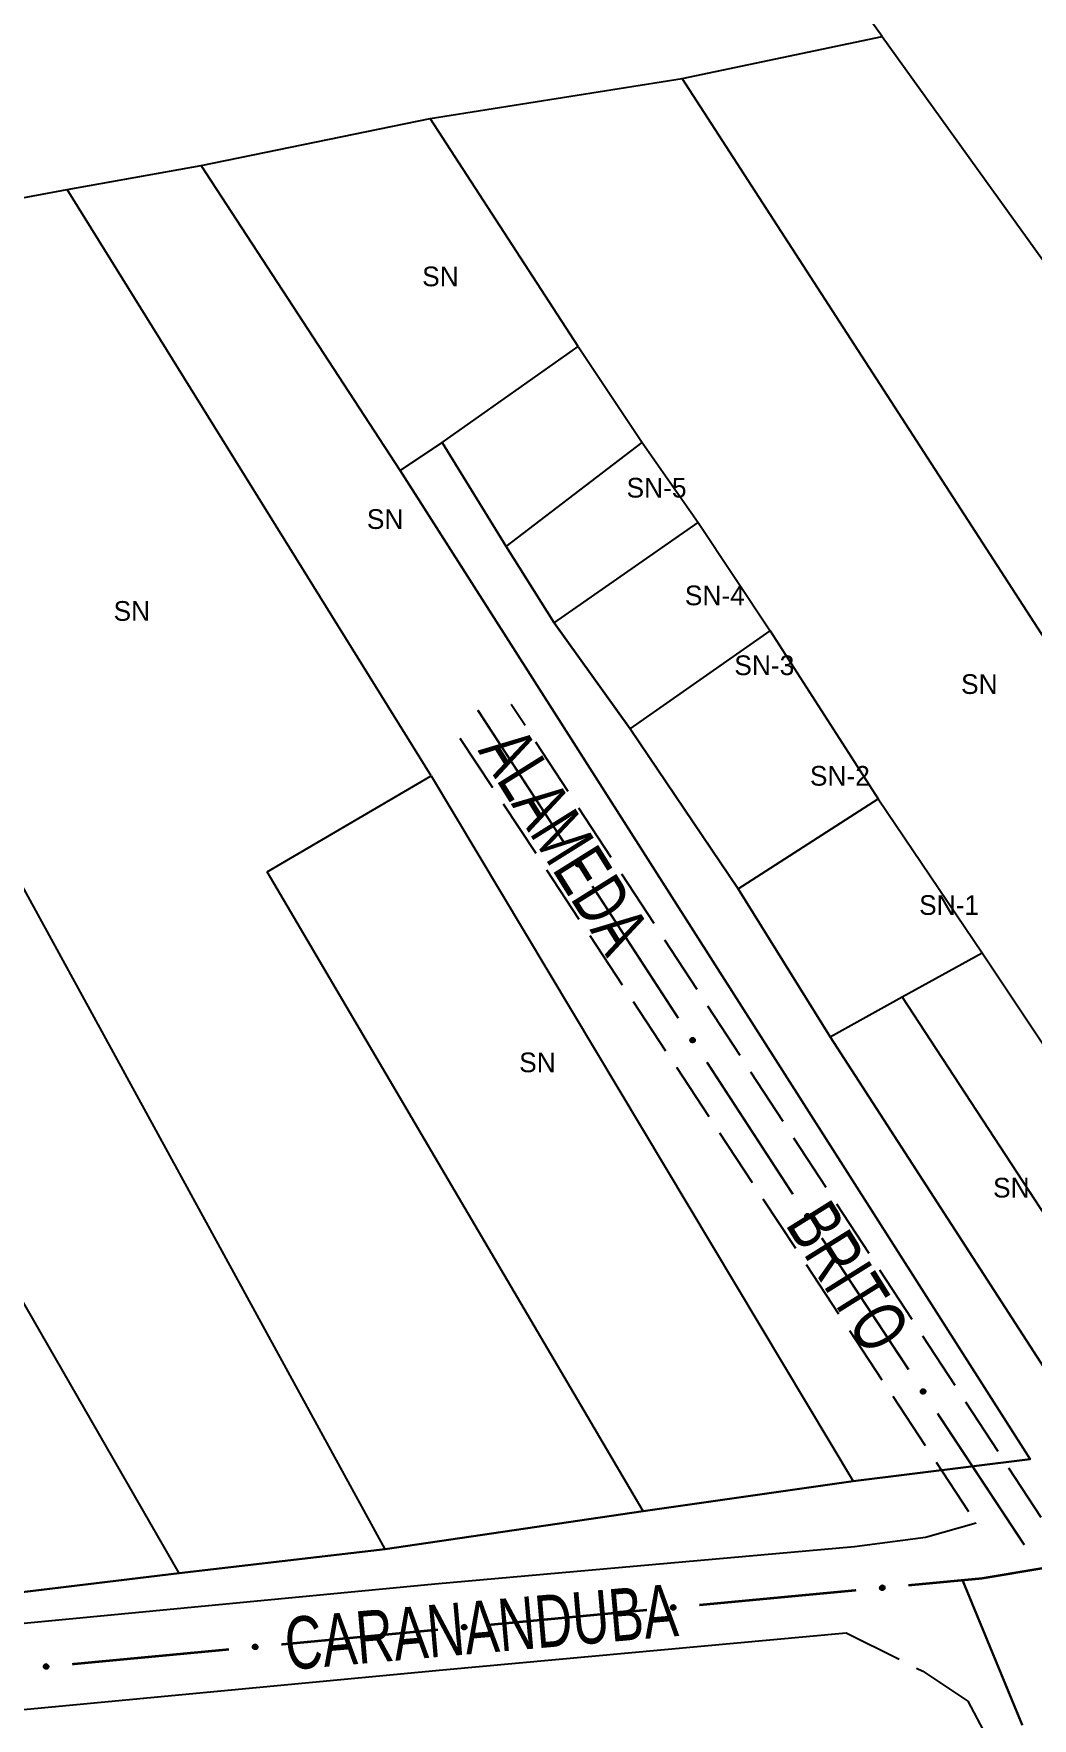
# Model space of a CAD drawing. Extents: x 207981 to 210201, y 4876477 to 4878908.
# Drawn here: x 209088.5 to 209164.6, y 4877420 to 4877548.3 of the extents above; entities that cross this region are included whole.
import ezdxf
from ezdxf.enums import TextEntityAlignment as Align

# ---------------------------------------------------------------- set-up
doc = ezdxf.new("R2010")
doc.units = 0
doc.header["$LTSCALE"] = 1.5
doc.header["$MEASUREMENT"] = 0
doc.linetypes.add('TRACO_11', pattern=[8, 3, -1, 3, -1])
doc.linetypes.add('TRACO_25', pattern=[8, 3, -1, 1, -1, 1, -1])
for name, color, linetype in [('CD_MALHA_LOTES', 7, 'CONTINUOUS'), ('RU-QUADRA', 210, 'CONTINUOUS'), ('SV-EIXO-ROD-ESTR', 7, 'CONTINUOUS'), ('SV-EIXO-RUA-N-PAV', 6, 'CONTINUOUS'), ('SV-EIXO-RUA-PAV', 20, 'CONTINUOUS'), ('SV-EST-MUNIC-PAV', 20, 'CONTINUOUS'), ('SV-RUA-NAO-PAV', 7, 'CONTINUOUS'), ('SV-RUA-PAVIM', 7, 'CONTINUOUS'), ('SV-TXT-ROD-EST', 7, 'CONTINUOUS'), ('SV-TXT-RUA-PAV', 7, 'CONTINUOUS'), ('Th_NmrPort', 1, 'CONTINUOUS')]:
    doc.layers.add(name, color=color, linetype=linetype)
doc.styles.add('ARIAL', font='ARIAL.SHX')

msp = doc.modelspace()

# ---------------------------------------------------------------- linework, layer by layer
at = {"layer": 'CD_MALHA_LOTES', "linetype": 'Continuous', "flags": 128}
for points in [[(209153.14, 4877548.07), (209115.96, 4877599.57)], [(209137.91, 4877544.87), (209153.14, 4877548.07)], [(209153.14, 4877548.07), (209220.65, 4877454.2)], [(209118.71, 4877541.82), (209137.91, 4877544.87)], [(209200.53, 4877448.11), (209137.91, 4877544.87)], [(209101.26, 4877538.24), (209118.71, 4877541.82)], [(209129.98, 4877524.45), (209118.71, 4877541.82)], [(209091.05, 4877536.41), (209101.26, 4877538.24)], [(209116.42, 4877515), (209101.26, 4877538.24)], [(209061.57, 4877530.92), (209091.05, 4877536.41)], [(209118.78, 4877491.76), (209091.05, 4877536.41)], [(209115.28, 4877432.87), (209061.57, 4877530.92)], [(209119.62, 4877517.13), (209129.98, 4877524.45)], [(209129.98, 4877524.45), (209134.86, 4877517.13)], [(209119.62, 4877517.13), (209116.42, 4877515)], [(209124.5, 4877509.21), (209119.62, 4877517.13)], [(209124.5, 4877509.21), (209134.86, 4877517.13)], [(209134.86, 4877517.13), (209139.13, 4877511.04)], [(209116.42, 4877515), (209164.42, 4877439.73)], [(209128.15, 4877503.42), (209139.13, 4877511.04)], [(209139.13, 4877511.04), (209144.61, 4877502.81)], [(209128.15, 4877503.42), (209124.5, 4877509.21)], [(209133.94, 4877495.34), (209128.15, 4877503.42)], [(209133.94, 4877495.34), (209144.61, 4877502.81)], [(209144.61, 4877502.81), (209152.84, 4877490.01)], [(209142.17, 4877483.15), (209133.94, 4877495.34)], [(209106.29, 4877484.45), (209118.78, 4877491.76)], [(209118.78, 4877491.76), (209150.93, 4877438.05)], [(209142.17, 4877483.15), (209152.84, 4877490.01)], [(209152.84, 4877490.01), (209160.76, 4877478.28)], [(209134.93, 4877435.77), (209106.29, 4877484.45)], [(209149.18, 4877471.88), (209142.17, 4877483.15)], [(209154.67, 4877474.93), (209160.76, 4877478.28)], [(209160.76, 4877478.28), (209184.53, 4877442.62)], [(209099.58, 4877431.04), (209072.92, 4877477.29)], [(209149.18, 4877471.88), (209154.67, 4877474.93)], [(209176.61, 4877441.4), (209154.67, 4877474.93)], [(209169.3, 4877440.79), (209149.18, 4877471.88)], [(209164.42, 4877439.73), (209150.93, 4877438.05)], [(209150.93, 4877438.05), (209134.93, 4877435.77)], [(209134.93, 4877435.77), (209115.28, 4877432.87)], [(209115.28, 4877432.87), (209099.58, 4877431.04)], [(209099.58, 4877431.04), (209079.39, 4877428.6)]]:
    msp.add_lwpolyline(points, dxfattribs=at)
at = {"layer": 'RU-QUADRA', "linetype": 'Continuous', "flags": 128}
msp.add_lwpolyline([(209079.394652, 4877428.604651), (209099.584181, 4877431.042631), (209115.278683, 4877432.871117), (209134.934904, 4877435.766219), (209150.934153, 4877438.051826), (209164.419235, 4877439.727938), (209116.42, 4877515), (209119.62, 4877517.13), (209124.5, 4877509.21), (209128.15, 4877503.42), (209133.94, 4877495.34), (209142.17, 4877483.15), (209149.18, 4877471.88), (209169.297598, 4877440.792277)], dxfattribs=at)
at = {"layer": 'SV-EIXO-ROD-ESTR', "const_width": 0.18}
for points in [[(209167.024814, 4877431.695197), (209161.107952, 4877430.699837)], [(209160.755946, 4877430.640622), (209155.137802, 4877430.111043)], [(209161.107952, 4877430.699837), (209160.755946, 4877430.640622)], [(209151.155456, 4877429.735657), (209139.208415, 4877428.609502)], [(209135.226068, 4877428.234116), (209123.279028, 4877427.107961)], [(209119.296681, 4877426.732576), (209107.349641, 4877425.60642)], [(209103.367294, 4877425.231035), (209092.41584, 4877424.198725)], [(209091.80533, 4877424.141178), (209091.420161, 4877424.105882)], [(209092.41584, 4877424.198725), (209091.80533, 4877424.141178)]]:
    msp.add_lwpolyline(points, dxfattribs=at)
at = {"layer": 'SV-EIXO-ROD-ESTR'}
for points in [[(209153.300006, 4877429.827239), (209153.269358, 4877429.789125), (209153.235223, 4877429.762634), (209153.200394, 4877429.748734), (209153.166413, 4877429.744477), (209153.131159, 4877429.744036), (209153.095518, 4877429.751434), (209153.057778, 4877429.768407), (209153.019328, 4877429.798883), (209152.99449, 4877429.835635), (209152.979036, 4877429.869052), (209152.972556, 4877429.904229), (209152.972702, 4877429.938484), (209152.98161, 4877429.975252), (209152.999185, 4877430.013329), (209153.030765, 4877430.05125), (209153.064408, 4877430.076991), (209153.09845, 4877430.089551), (209153.133855, 4877430.095842), (209153.169853, 4877430.09586), (209153.204797, 4877430.088397), (209153.243103, 4877430.070633), (209153.280118, 4877430.038967), (209153.306175, 4877430.005706), (209153.31921, 4877429.97185), (209153.324618, 4877429.936853), (209153.32549, 4877429.901498), (209153.319545, 4877429.865361), (209153.300006, 4877429.827239)], [(209137.370619, 4877428.325698), (209137.339971, 4877428.287584), (209137.305836, 4877428.261094), (209137.271007, 4877428.247194), (209137.237026, 4877428.242936), (209137.201772, 4877428.242495), (209137.16613, 4877428.249893), (209137.128391, 4877428.266866), (209137.089941, 4877428.297343), (209137.065103, 4877428.334094), (209137.049648, 4877428.367511), (209137.043169, 4877428.402688), (209137.043315, 4877428.436943), (209137.052223, 4877428.473711), (209137.069797, 4877428.511789), (209137.101378, 4877428.54971), (209137.135021, 4877428.575451), (209137.169062, 4877428.588011), (209137.204468, 4877428.594301), (209137.240465, 4877428.594319), (209137.27541, 4877428.586856), (209137.313716, 4877428.569092), (209137.350731, 4877428.537426), (209137.376788, 4877428.504165), (209137.389823, 4877428.470309), (209137.395231, 4877428.435312), (209137.396102, 4877428.399958), (209137.390158, 4877428.36382), (209137.370619, 4877428.325698)], [(209121.441232, 4877426.824157), (209121.410583, 4877426.786043), (209121.376449, 4877426.759553), (209121.34162, 4877426.745653), (209121.307639, 4877426.741395), (209121.272385, 4877426.740955), (209121.236743, 4877426.748352), (209121.199004, 4877426.765326), (209121.160554, 4877426.795802), (209121.135716, 4877426.832553), (209121.120261, 4877426.86597), (209121.113781, 4877426.901147), (209121.113927, 4877426.935402), (209121.122836, 4877426.97217), (209121.14041, 4877427.010248), (209121.171991, 4877427.048169), (209121.205634, 4877427.07391), (209121.239675, 4877427.08647), (209121.275081, 4877427.09276), (209121.311078, 4877427.092779), (209121.346023, 4877427.085315), (209121.384329, 4877427.067551), (209121.421344, 4877427.035885), (209121.447401, 4877427.002624), (209121.460435, 4877426.968768), (209121.465844, 4877426.933771), (209121.466715, 4877426.898417), (209121.46077, 4877426.862279), (209121.441232, 4877426.824157)], [(209105.511845, 4877425.322617), (209105.481196, 4877425.284502), (209105.447062, 4877425.258012), (209105.412232, 4877425.244112), (209105.378252, 4877425.239854), (209105.342998, 4877425.239414), (209105.307356, 4877425.246812), (209105.269617, 4877425.263785), (209105.231167, 4877425.294261), (209105.206328, 4877425.331012), (209105.190874, 4877425.364429), (209105.184394, 4877425.399606), (209105.18454, 4877425.433861), (209105.193449, 4877425.47063), (209105.211023, 4877425.508707), (209105.242604, 4877425.546628), (209105.276247, 4877425.572369), (209105.310288, 4877425.584929), (209105.345694, 4877425.591219), (209105.381691, 4877425.591238), (209105.416636, 4877425.583774), (209105.454942, 4877425.566011), (209105.491957, 4877425.534345), (209105.518013, 4877425.501083), (209105.531048, 4877425.467227), (209105.536456, 4877425.43223), (209105.537328, 4877425.396876), (209105.531383, 4877425.360738), (209105.511845, 4877425.322617)], [(209089.581632, 4877423.826861), (209089.550885, 4877423.788827), (209089.516681, 4877423.762425), (209089.481816, 4877423.748616), (209089.447825, 4877423.744447), (209089.412569, 4877423.744098), (209089.376947, 4877423.751589), (209089.339252, 4877423.76866), (209089.300882, 4877423.799236), (209089.276139, 4877423.836052), (209089.260771, 4877423.869509), (209089.254383, 4877423.904703), (209089.254618, 4877423.938957), (209089.263623, 4877423.975702), (209089.281296, 4877424.013734), (209089.312975, 4877424.051572), (209089.346685, 4877424.077226), (209089.380759, 4877424.089697), (209089.416181, 4877424.095895), (209089.452178, 4877424.09582), (209089.487103, 4877424.088266), (209089.525363, 4877424.070403), (209089.562295, 4877424.03864), (209089.588265, 4877424.005311), (209089.601212, 4877423.971421), (209089.606529, 4877423.93641), (209089.607309, 4877423.901054), (209089.60127, 4877423.864932), (209089.581632, 4877423.826861)]]:
    msp.add_lwpolyline(points, close=True, dxfattribs=at)
for points in [[(209153.243103, 4877430.070633), (209152.999185, 4877430.013329)], [(209153.218691, 4877430.076629), (209153.022655, 4877430.03348)], [(209153.204797, 4877430.088397), (209153.030765, 4877430.05125)], [(209153.183064, 4877430.091088), (209153.053928, 4877430.06521)], [(209153.169853, 4877430.09586), (209153.064408, 4877430.076991)], [(209153.31921, 4877429.97185), (209152.972556, 4877429.904229)], [(209153.306175, 4877430.005706), (209152.972702, 4877429.938484)], [(209153.309165, 4877429.989218), (209152.975586, 4877429.922139)], [(209153.319287, 4877429.954537), (209152.977301, 4877429.889407)], [(209153.324618, 4877429.936853), (209152.979036, 4877429.869052)], [(209153.280118, 4877430.038967), (209152.98161, 4877429.975252)], [(209153.290892, 4877430.02313), (209152.981766, 4877429.958356)], [(209153.321386, 4877429.917729), (209152.991883, 4877429.851035)], [(209153.257932, 4877430.052917), (209152.99338, 4877429.995086)], [(209153.32549, 4877429.901498), (209152.99449, 4877429.835635)], [(209153.317795, 4877429.883127), (209153.011514, 4877429.81725)], [(209153.319545, 4877429.865361), (209153.019328, 4877429.798883)], [(209153.30877, 4877429.848012), (209153.041886, 4877429.785849)], [(209153.300006, 4877429.827239), (209153.057778, 4877429.768407)], [(209153.282468, 4877429.807156), (209153.083971, 4877429.761034)], [(209153.269358, 4877429.789125), (209153.095518, 4877429.751434)], [(209153.249964, 4877429.77394), (209153.122059, 4877429.749548)], [(209153.235223, 4877429.762634), (209153.131159, 4877429.744036)], [(209137.389823, 4877428.470309), (209137.043169, 4877428.402688)], [(209137.376788, 4877428.504165), (209137.043315, 4877428.436943)], [(209137.379778, 4877428.487677), (209137.046199, 4877428.420598)], [(209137.3899, 4877428.452996), (209137.047914, 4877428.387866)], [(209137.395231, 4877428.435312), (209137.049648, 4877428.367511)], [(209137.350731, 4877428.537426), (209137.052223, 4877428.473711)], [(209137.361505, 4877428.521589), (209137.052379, 4877428.456815)], [(209137.391999, 4877428.416188), (209137.062496, 4877428.349494)], [(209137.328544, 4877428.551376), (209137.063993, 4877428.493545)], [(209137.396102, 4877428.399958), (209137.065103, 4877428.334094)], [(209137.313716, 4877428.569092), (209137.069797, 4877428.511789)], [(209137.388408, 4877428.381586), (209137.082127, 4877428.31571)], [(209137.390158, 4877428.36382), (209137.089941, 4877428.297343)], [(209137.289304, 4877428.575088), (209137.093268, 4877428.531939)], [(209137.27541, 4877428.586856), (209137.101378, 4877428.54971)], [(209137.379382, 4877428.346471), (209137.112498, 4877428.284308)], [(209137.253677, 4877428.589548), (209137.124541, 4877428.563669)], [(209137.370619, 4877428.325698), (209137.128391, 4877428.266866)], [(209137.240465, 4877428.594319), (209137.135021, 4877428.575451)], [(209137.353081, 4877428.305615), (209137.154584, 4877428.259493)], [(209137.339971, 4877428.287584), (209137.16613, 4877428.249893)], [(209137.320577, 4877428.272399), (209137.192672, 4877428.248007)], [(209137.305836, 4877428.261094), (209137.201772, 4877428.242495)], [(209121.460435, 4877426.968768), (209121.113781, 4877426.901147)], [(209121.447401, 4877427.002624), (209121.113927, 4877426.935402)], [(209121.450391, 4877426.986136), (209121.116812, 4877426.919057)], [(209121.460513, 4877426.951455), (209121.118527, 4877426.886325)], [(209121.465844, 4877426.933771), (209121.120261, 4877426.86597)], [(209121.421344, 4877427.035885), (209121.122836, 4877426.97217)], [(209121.432118, 4877427.020048), (209121.122992, 4877426.955275)], [(209121.462612, 4877426.914648), (209121.133108, 4877426.847953)], [(209121.399157, 4877427.049835), (209121.134606, 4877426.992004)], [(209121.466715, 4877426.898417), (209121.135716, 4877426.832553)], [(209121.384329, 4877427.067551), (209121.14041, 4877427.010248)], [(209121.45902, 4877426.880045), (209121.15274, 4877426.814169)], [(209121.46077, 4877426.862279), (209121.160554, 4877426.795802)], [(209121.359917, 4877427.073548), (209121.163881, 4877427.030399)], [(209121.346023, 4877427.085315), (209121.171991, 4877427.048169)], [(209121.449995, 4877426.84493), (209121.183111, 4877426.782767)], [(209121.324289, 4877427.088007), (209121.195154, 4877427.062128)], [(209121.441232, 4877426.824157), (209121.199004, 4877426.765326)], [(209121.311078, 4877427.092779), (209121.205634, 4877427.07391)], [(209121.423694, 4877426.804075), (209121.225197, 4877426.757952)], [(209121.410583, 4877426.786043), (209121.236743, 4877426.748352)], [(209121.39119, 4877426.770858), (209121.263285, 4877426.746466)], [(209121.376449, 4877426.759553), (209121.272385, 4877426.740955)], [(209105.531048, 4877425.467227), (209105.184394, 4877425.399606)], [(209105.518013, 4877425.501083), (209105.18454, 4877425.433861)], [(209105.521003, 4877425.484595), (209105.187425, 4877425.417516)], [(209105.531125, 4877425.449914), (209105.18914, 4877425.384784)], [(209105.536456, 4877425.43223), (209105.190874, 4877425.364429)], [(209105.491957, 4877425.534345), (209105.193449, 4877425.47063)], [(209105.50273, 4877425.518507), (209105.193605, 4877425.453734)], [(209105.533224, 4877425.413107), (209105.203721, 4877425.346412)], [(209105.46977, 4877425.548294), (209105.205219, 4877425.490463)], [(209105.537328, 4877425.396876), (209105.206328, 4877425.331012)], [(209105.454942, 4877425.566011), (209105.211023, 4877425.508707)], [(209105.529633, 4877425.378504), (209105.223353, 4877425.312628)], [(209105.531383, 4877425.360738), (209105.231167, 4877425.294261)], [(209105.43053, 4877425.572007), (209105.234493, 4877425.528858)], [(209105.416636, 4877425.583774), (209105.242604, 4877425.546628)], [(209105.520608, 4877425.343389), (209105.253724, 4877425.281226)], [(209105.394902, 4877425.586466), (209105.265767, 4877425.560588)], [(209105.511845, 4877425.322617), (209105.269617, 4877425.263785)], [(209105.381691, 4877425.591238), (209105.276247, 4877425.572369)], [(209105.494307, 4877425.302534), (209105.29581, 4877425.256412)], [(209105.481196, 4877425.284502), (209105.307356, 4877425.246812)], [(209105.461803, 4877425.269317), (209105.333898, 4877425.244926)], [(209105.447062, 4877425.258012), (209105.342998, 4877425.239414)], [(209089.601212, 4877423.971421), (209089.254383, 4877423.904703)], [(209089.588265, 4877424.005311), (209089.254618, 4877423.938957)], [(209089.591212, 4877423.988815), (209089.25746, 4877423.922605)], [(209089.601244, 4877423.954108), (209089.25909, 4877423.889868)], [(209089.606529, 4877423.93641), (209089.260771, 4877423.869509)], [(209089.562295, 4877424.03864), (209089.263623, 4877423.975702)], [(209089.573028, 4877424.022775), (209089.263735, 4877423.958806)], [(209089.603247, 4877423.917296), (209089.273572, 4877423.851459)], [(209089.540145, 4877424.052648), (209089.275444, 4877423.995505)], [(209089.607309, 4877423.901054), (209089.276139, 4877423.836052)], [(209089.525363, 4877424.070403), (209089.281296, 4877424.013734)], [(209089.599566, 4877423.882702), (209089.293115, 4877423.817623)], [(209089.60127, 4877423.864932), (209089.300882, 4877423.799236)], [(209089.500966, 4877424.076462), (209089.304818, 4877424.033823)], [(209089.487103, 4877424.088266), (209089.312975, 4877424.051572)], [(209089.59045, 4877423.847611), (209089.323405, 4877423.786143)], [(209089.465377, 4877424.091014), (209089.336174, 4877424.065472)], [(209089.581632, 4877423.826861), (209089.339252, 4877423.76866)], [(209089.452178, 4877424.09582), (209089.346685, 4877424.077226)], [(209089.564042, 4877423.806824), (209089.365426, 4877423.761219)], [(209089.550885, 4877423.788827), (209089.376947, 4877423.751589)], [(209089.531452, 4877423.773692), (209089.403484, 4877423.749634)], [(209089.516681, 4877423.762425), (209089.412569, 4877423.744098)]]:
    msp.add_lwpolyline(points, dxfattribs=at)
at = {"layer": 'SV-EIXO-RUA-N-PAV', "const_width": 0.18}
for points in [[(209159.243499, 4877430.544702), (209163.056808, 4877421.300316)], [(209163.056808, 4877421.300316), (209163.321815, 4877420.657875)], [(209163.321815, 4877420.657875), (209163.821854, 4877419.452425)]]:
    msp.add_lwpolyline(points, dxfattribs=at)
at = {"layer": 'SV-EIXO-RUA-PAV', "const_width": 0.18}
for points in [[(209122.324455, 4877496.765392), (209128.872533, 4877486.709415)], [(209131.055226, 4877483.357423), (209137.603304, 4877473.301446)], [(209139.785997, 4877469.949453), (209145.788401, 4877460.731474)], [(209145.788401, 4877460.731474), (209146.061552, 4877460.311993)], [(209146.061552, 4877460.311993), (209146.336713, 4877459.895206)], [(209148.540533, 4877456.557066), (209155.151994, 4877446.542647)], [(209157.355814, 4877443.204508), (209163.967275, 4877433.190089)]]:
    msp.add_lwpolyline(points, dxfattribs=at)
at = {"layer": 'SV-EIXO-RUA-PAV'}
for points in [[(209129.977724, 4877485.213891), (209130.025715, 4877485.20446), (209130.065032, 4877485.186542), (209130.093523, 4877485.162158), (209130.113081, 4877485.134047), (209130.129851, 4877485.103033), (209130.13986, 4877485.068035), (209130.142365, 4877485.02673), (209130.133242, 4877484.978523), (209130.112239, 4877484.939453), (209130.089829, 4877484.910241), (209130.06169, 4877484.888159), (209130.031289, 4877484.872373), (209129.994591, 4877484.863179), (209129.952708, 4877484.861049), (209129.904455, 4877484.871395), (209129.86603, 4877484.889226), (209129.839092, 4877484.913535), (209129.817071, 4877484.941964), (209129.80033, 4877484.973831), (209129.790703, 4877485.008243), (209129.788635, 4877485.050417), (209129.799477, 4877485.097907), (209129.816824, 4877485.136434), (209129.840748, 4877485.163707), (209129.869225, 4877485.184756), (209129.900127, 4877485.201954), (209129.934889, 4877485.21348), (209129.977724, 4877485.213891)], [(209138.708495, 4877471.805921), (209138.756486, 4877471.796491), (209138.795803, 4877471.778572), (209138.824294, 4877471.754189), (209138.843852, 4877471.726077), (209138.860622, 4877471.695064), (209138.870631, 4877471.660066), (209138.873135, 4877471.618761), (209138.864013, 4877471.570554), (209138.84301, 4877471.531483), (209138.820599, 4877471.502272), (209138.79246, 4877471.48019), (209138.76206, 4877471.464404), (209138.725362, 4877471.455209), (209138.683479, 4877471.45308), (209138.635226, 4877471.463426), (209138.596801, 4877471.481257), (209138.569863, 4877471.505565), (209138.547842, 4877471.533995), (209138.531101, 4877471.565862), (209138.521474, 4877471.600274), (209138.519406, 4877471.642447), (209138.530248, 4877471.689937), (209138.547595, 4877471.728465), (209138.571519, 4877471.755737), (209138.599996, 4877471.776787), (209138.630897, 4877471.793985), (209138.66566, 4877471.805511), (209138.708495, 4877471.805921)], [(209147.451327, 4877458.406692), (209147.499377, 4877458.397565), (209147.538806, 4877458.379895), (209147.56745, 4877458.355692), (209147.587186, 4877458.327704), (209147.604151, 4877458.296797), (209147.614381, 4877458.261863), (209147.617147, 4877458.220575), (209147.608329, 4877458.172311), (209147.587573, 4877458.133109), (209147.565347, 4877458.103757), (209147.537348, 4877458.081497), (209147.507048, 4877458.065519), (209147.470409, 4877458.056093), (209147.42854, 4877458.053699), (209147.380223, 4877458.06374), (209147.341686, 4877458.081328), (209147.314595, 4877458.105466), (209147.292395, 4877458.133756), (209147.275453, 4877458.165517), (209147.265609, 4877458.199867), (209147.263274, 4877458.242027), (209147.273817, 4877458.289584), (209147.29092, 4877458.32822), (209147.314671, 4877458.355644), (209147.343015, 4877458.376872), (209147.373807, 4877458.394265), (209147.408495, 4877458.406011), (209147.451327, 4877458.406692)], [(209156.266609, 4877445.054134), (209156.314658, 4877445.045006), (209156.354087, 4877445.027336), (209156.382732, 4877445.003133), (209156.402467, 4877444.975146), (209156.419433, 4877444.944239), (209156.429662, 4877444.909305), (209156.432428, 4877444.868017), (209156.42361, 4877444.819753), (209156.402854, 4877444.78055), (209156.380629, 4877444.751198), (209156.35263, 4877444.728939), (209156.322329, 4877444.712961), (209156.28569, 4877444.703535), (209156.243821, 4877444.701141), (209156.195504, 4877444.711182), (209156.156968, 4877444.72877), (209156.129876, 4877444.752908), (209156.107676, 4877444.781198), (209156.090734, 4877444.812959), (209156.08089, 4877444.847309), (209156.078555, 4877444.889468), (209156.089098, 4877444.937026), (209156.106201, 4877444.975662), (209156.129952, 4877445.003085), (209156.158296, 4877445.024314), (209156.189088, 4877445.041707), (209156.223777, 4877445.053452), (209156.266609, 4877445.054134)]]:
    msp.add_lwpolyline(points, close=True, dxfattribs=at)
for points in [[(209129.788635, 4877485.050417), (209129.952708, 4877484.861049)], [(209129.790703, 4877485.008243), (209129.904455, 4877484.871395)], [(209129.794668, 4877485.026013), (209129.923959, 4877484.87247)], [(209129.797433, 4877485.071779), (209129.971559, 4877484.864386)], [(209129.798417, 4877484.987747), (209129.881332, 4877484.88542)], [(209129.799477, 4877485.097907), (209129.994591, 4877484.863179)], [(209129.80033, 4877484.973831), (209129.86603, 4877484.889226)], [(209129.808496, 4877485.114805), (209130.00948, 4877484.871167)], [(209129.816824, 4877485.136434), (209130.031289, 4877484.872373)], [(209129.830035, 4877485.146742), (209130.044422, 4877484.882522)], [(209129.840748, 4877485.163707), (209130.06169, 4877484.888159)], [(209129.856043, 4877485.171819), (209130.07261, 4877484.899248)], [(209129.869225, 4877485.184756), (209130.089829, 4877484.910241)], [(209129.887661, 4877485.190779), (209130.099814, 4877484.929989)], [(209129.900127, 4877485.201954), (209130.112239, 4877484.939453)], [(209129.91997, 4877485.203676), (209130.120609, 4877484.96307)], [(209129.934889, 4877485.21348), (209130.133242, 4877484.978523)], [(209129.955258, 4877485.212), (209130.134304, 4877485.004553)], [(209129.977724, 4877485.213891), (209130.142365, 4877485.02673)], [(209130.003656, 4877485.207692), (209130.136724, 4877485.05335)], [(209130.025715, 4877485.20446), (209130.13986, 4877485.068035)], [(209130.048172, 4877485.194342), (209130.129198, 4877485.092414)], [(209130.065032, 4877485.186542), (209130.129851, 4877485.103033)], [(209138.519406, 4877471.642447), (209138.683479, 4877471.45308)], [(209138.521474, 4877471.600274), (209138.635226, 4877471.463426)], [(209138.525438, 4877471.618044), (209138.65473, 4877471.4645)], [(209138.528204, 4877471.663809), (209138.70233, 4877471.456416)], [(209138.529188, 4877471.579778), (209138.612103, 4877471.477451)], [(209138.530248, 4877471.689937), (209138.725362, 4877471.455209)], [(209138.531101, 4877471.565862), (209138.596801, 4877471.481257)], [(209138.539266, 4877471.706836), (209138.740251, 4877471.463197)], [(209138.547595, 4877471.728465), (209138.76206, 4877471.464404)], [(209138.560806, 4877471.738773), (209138.775193, 4877471.474552)], [(209138.571519, 4877471.755737), (209138.79246, 4877471.48019)], [(209138.586813, 4877471.763849), (209138.803381, 4877471.491279)], [(209138.599996, 4877471.776787), (209138.820599, 4877471.502272)], [(209138.618432, 4877471.78281), (209138.830585, 4877471.522019)], [(209138.630897, 4877471.793985), (209138.84301, 4877471.531483)], [(209138.650741, 4877471.795707), (209138.85138, 4877471.5551)], [(209138.66566, 4877471.805511), (209138.864013, 4877471.570554)], [(209138.686029, 4877471.80403), (209138.865075, 4877471.596584)], [(209138.708495, 4877471.805921), (209138.873135, 4877471.618761)], [(209138.734427, 4877471.799722), (209138.867495, 4877471.645381)], [(209138.756486, 4877471.796491), (209138.870631, 4877471.660066)], [(209138.778942, 4877471.786373), (209138.859969, 4877471.684445)], [(209138.795803, 4877471.778572), (209138.860622, 4877471.695064)], [(209147.273817, 4877458.289584), (209147.470409, 4877458.056093)], [(209147.282728, 4877458.306539), (209147.485247, 4877458.064175)], [(209147.29092, 4877458.32822), (209147.507048, 4877458.065519)], [(209147.304066, 4877458.338612), (209147.520117, 4877458.075751)], [(209147.314671, 4877458.355644), (209147.537348, 4877458.081497)], [(209147.329914, 4877458.363852), (209147.548198, 4877458.092655)], [(209147.343015, 4877458.376872), (209147.565347, 4877458.103757)], [(209147.361412, 4877458.383012), (209147.575208, 4877458.123567)], [(209147.373807, 4877458.394265), (209147.587573, 4877458.133109)], [(209147.393639, 4877458.396113), (209147.595793, 4877458.156778)], [(209147.408495, 4877458.406011), (209147.608329, 4877458.172311)], [(209147.428874, 4877458.404659), (209147.609226, 4877458.198348)], [(209147.451327, 4877458.406692), (209147.617147, 4877458.220575)], [(209147.477298, 4877458.400657), (209147.611338, 4877458.247159)], [(209147.499377, 4877458.397565), (209147.614381, 4877458.261863)], [(209147.521897, 4877458.387589), (209147.603566, 4877458.286175)], [(209147.538806, 4877458.379895), (209147.604151, 4877458.296797)], [(209147.263274, 4877458.242027), (209147.42854, 4877458.053699)], [(209147.265609, 4877458.199867), (209147.380223, 4877458.06374)], [(209147.269461, 4877458.217662), (209147.39972, 4877458.064938)], [(209147.271938, 4877458.263444), (209147.44737, 4877458.057155)], [(209147.273452, 4877458.17942), (209147.357012, 4877458.077619)], [(209147.275453, 4877458.165517), (209147.341686, 4877458.081328)], [(209156.078555, 4877444.889468), (209156.243821, 4877444.701141)], [(209156.08089, 4877444.847309), (209156.195504, 4877444.711182)], [(209156.084742, 4877444.865104), (209156.215001, 4877444.71238)], [(209156.087219, 4877444.910886), (209156.262651, 4877444.704596)], [(209156.088733, 4877444.826862), (209156.172293, 4877444.725061)], [(209156.089098, 4877444.937026), (209156.28569, 4877444.703535)], [(209156.090734, 4877444.812959), (209156.156968, 4877444.72877)], [(209156.098009, 4877444.953981), (209156.300528, 4877444.711617)], [(209156.106201, 4877444.975662), (209156.322329, 4877444.712961)], [(209156.119347, 4877444.986054), (209156.335398, 4877444.723192)], [(209156.129952, 4877445.003085), (209156.35263, 4877444.728939)], [(209156.145195, 4877445.011294), (209156.36348, 4877444.740096)], [(209156.158296, 4877445.024314), (209156.380629, 4877444.751198)], [(209156.176693, 4877445.030453), (209156.390489, 4877444.771008)], [(209156.189088, 4877445.041707), (209156.402854, 4877444.78055)], [(209156.20892, 4877445.043554), (209156.411075, 4877444.80422)], [(209156.223777, 4877445.053452), (209156.42361, 4877444.819753)], [(209156.244155, 4877445.052101), (209156.424507, 4877444.845789)], [(209156.266609, 4877445.054134), (209156.432428, 4877444.868017)], [(209156.292579, 4877445.048098), (209156.426619, 4877444.8946)], [(209156.314658, 4877445.045006), (209156.429662, 4877444.909305)], [(209156.337178, 4877445.03503), (209156.418847, 4877444.933616)], [(209156.354087, 4877445.027336), (209156.419433, 4877444.944239)]]:
    msp.add_lwpolyline(points, dxfattribs=at)
at = {"layer": 'SV-EST-MUNIC-PAV', "linetype": 'Continuous'}
for points in [[(209160.309524, 4877434.8332, 13.549744), (209156.443493, 4877433.759303, 13.549744), (209151.031575, 4877433.049576, 13.64955), (209119.060613, 4877430.209217, 13.225371), (209056.967321, 4877424.265968, 13.225371)], [(209041.531555, 4877416.280616, 13.225371), (209119.660221, 4877423.672087, 13.225371), (209150.40242, 4877426.499008, 13.64955)]]:
    msp.add_polyline3d(points, dxfattribs=at)
at = {"layer": 'SV-RUA-NAO-PAV', "linetype": 'TRACO_25'}
msp.add_polyline3d([(209150.40242, 4877426.499008, 13.474889), (209156.247246, 4877423.565545, 13.64955), (209159.668636, 4877421.289412, 13.64955), (209167.390696, 4877406.680626, 13.325178)], dxfattribs=at)
at = {"layer": 'SV-RUA-PAVIM', "linetype": 'TRACO_11'}
for points in [[(209165.249452, 4877435.262759, 13.674502), (209124.881592, 4877497.19131, 12.426916)], [(209120.968278, 4877494.633353, 12.426916), (209160.309524, 4877434.8332, 13.549744)]]:
    msp.add_polyline3d(points, dxfattribs=at)

# ---------------------------------------------------------------- texts
at = {"layer": 'SV-TXT-ROD-EST', "style": 'ARIAL', "width": 0.7}
msp.add_text('CARANANDUBA', height=4, rotation=5, dxfattribs=at).set_placement((209107.815486, 4877423.645692))
at = {"layer": 'SV-TXT-RUA-PAV', "style": 'ARIAL', "width": 0.7}
for s, p in [('ALAMEDA', (209122.293554, 4877493.682781)), ('BRITO', (209145.704519, 4877457.599826))]:
    msp.add_text(s, height=4, rotation=302, dxfattribs=at).set_placement(p)
at = {"layer": 'Th_NmrPort', "color": 1}
for s, p in [('SN', (209118.08682, 4877529.790545)), ('SN-5', (209133.662662, 4877513.69745)), ('SN', (209113.873467, 4877511.310254)), ('SN-4', (209138.102662, 4877505.49745)), ('SN', (209094.575862, 4877504.313161)), ('SN-3', (209141.872662, 4877500.17745)), ('SN', (209159.147213, 4877498.74391)), ('SN-2', (209147.632662, 4877491.75745)), ('SN-1', (209155.952757, 4877481.91757)), ('SN', (209125.477427, 4877469.934153)), ('SN', (209161.587213, 4877460.39391))]:
    msp.add_text(s, height=1.5, dxfattribs=at).set_placement(p, align=Align.MIDDLE_LEFT)

doc.saveas('drawing.dxf')
